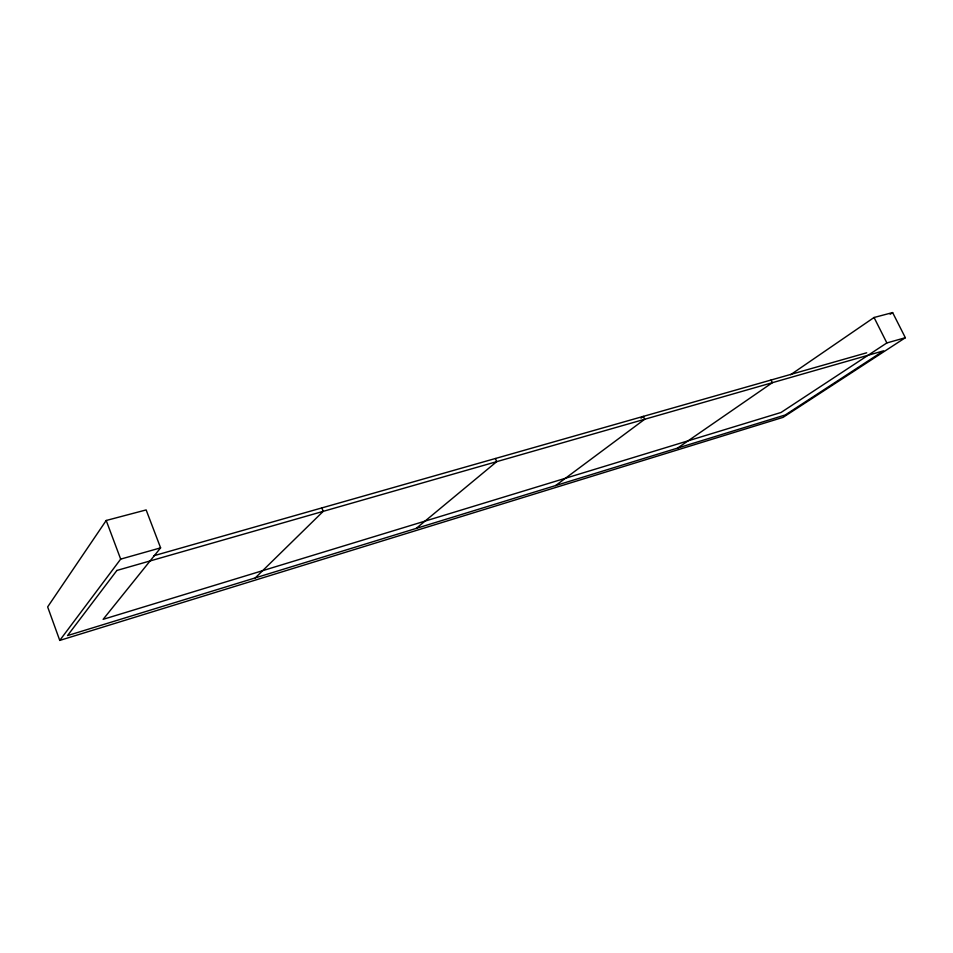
<?xml version="1.0" encoding="UTF-8"?>
<svg xmlns="http://www.w3.org/2000/svg" width="953" height="953" viewBox="0 0 953 953"><rect width="100%" height="100%" fill="white"/><g stroke="black" fill="none" stroke-linecap="round" stroke-linejoin="round"><path stroke-width="1.43" d="M905.35 337.719L886.862 342.937L781.043 412.47L103.127 619.343L160.604 547.856L146.143 509.926L106.2 520.481L47.65 606.906L59.753 640.416L783.08 417.354L905.35 337.719L892.627 312.584L874.056 317.492L790.609 374.732M59.753 640.416L120.674 559.125L160.604 547.856M255.297 577.875L323.21 511.356L321.816 507.925M416.211 528.415L496.727 461.645L495.369 458.512M640.988 418.153L643.358 416.378L644.693 419.26L555.647 485.553M677.643 448.053L772.347 382.689L771.06 380.021M890.162 314.264L892.627 312.584M153.898 555.73L866.67 352.801M874.056 317.492L886.862 342.937M106.2 520.481L120.674 559.125M116.885 570.454L67.532 635.591L785.26 414.972L883.61 350.823L116.885 570.454"/></g></svg>
